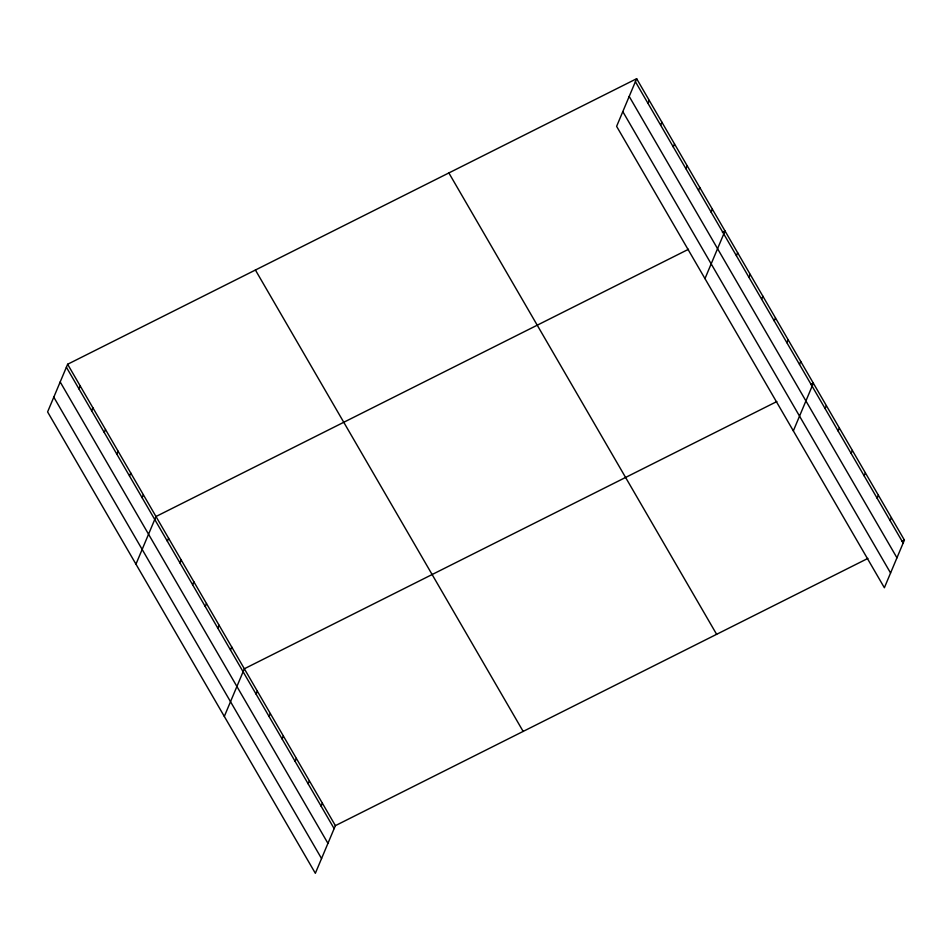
<?xml version="1.0" encoding="UTF-8"?>
<svg xmlns="http://www.w3.org/2000/svg" width="952" height="952" viewBox="0 0 952 952"><rect width="100%" height="100%" fill="white"/><g stroke="black" fill="none" stroke-linecap="round" stroke-linejoin="round"><path stroke-width="1.43" d="M636.65 78.707L616.61 126.354L884.372 587.741L904.4 540.093L636.65 78.707L67.628 364.259L47.6 411.907L315.35 873.293L335.39 825.646L867.891 558.408M79.004 388.975L80.254 386.012M91.63 410.728L92.879 407.765M104.256 432.47L105.493 429.507M116.882 454.223L118.119 451.26M129.496 475.976L130.745 473.013M142.122 497.729L143.371 494.766M135.957 564.167L155.985 516.519L688.498 249.281M167.362 541.224L168.611 538.261M179.987 562.977L181.237 560.014M192.613 584.73L193.863 581.767M205.239 606.483L206.477 603.52M217.853 628.237L219.103 625.274M230.479 649.978L231.729 647.015M224.315 716.428L244.343 668.768L776.856 401.542M256.112 694.139L257.349 691.176M269.107 716.558L270.356 713.595M282.113 738.966L283.363 736.003M295.12 761.374L296.37 758.411M308.127 783.782L309.376 780.818M321.133 806.189L322.383 803.226M648.026 103.423L649.276 100.46M660.652 125.176L661.89 122.213M673.266 146.929L674.516 143.954M685.892 168.671L687.142 165.707M698.518 190.424L699.756 187.461M711.132 212.177L712.382 209.214M704.98 278.615L725.007 230.967L722.401 232.276M736.384 255.683L737.633 252.708M749.01 277.425L750.247 274.462M761.624 299.178L762.873 296.215M774.25 320.931L775.499 317.968M786.876 342.684L788.113 339.721M799.501 364.438L800.739 361.462M793.337 430.875L813.365 383.216L810.759 384.525M825.122 408.598L826.372 405.623M838.129 431.006L839.378 428.043M851.136 453.414L852.385 450.451M864.142 475.822L865.38 472.858M877.149 498.229L878.387 495.266M890.144 520.637L891.393 517.674M901.794 541.402L904.4 540.093M635.401 81.67L903.15 543.057M629.201 96.414L896.951 557.801M622.81 111.61L890.572 572.997M448.868 172.943L716.63 634.318M255.41 270.023L523.16 731.41M67.628 364.259L335.39 825.646M66.39 367.222L334.14 828.609M60.19 381.966L327.94 843.353M53.8 397.162L321.55 858.549"/></g></svg>
